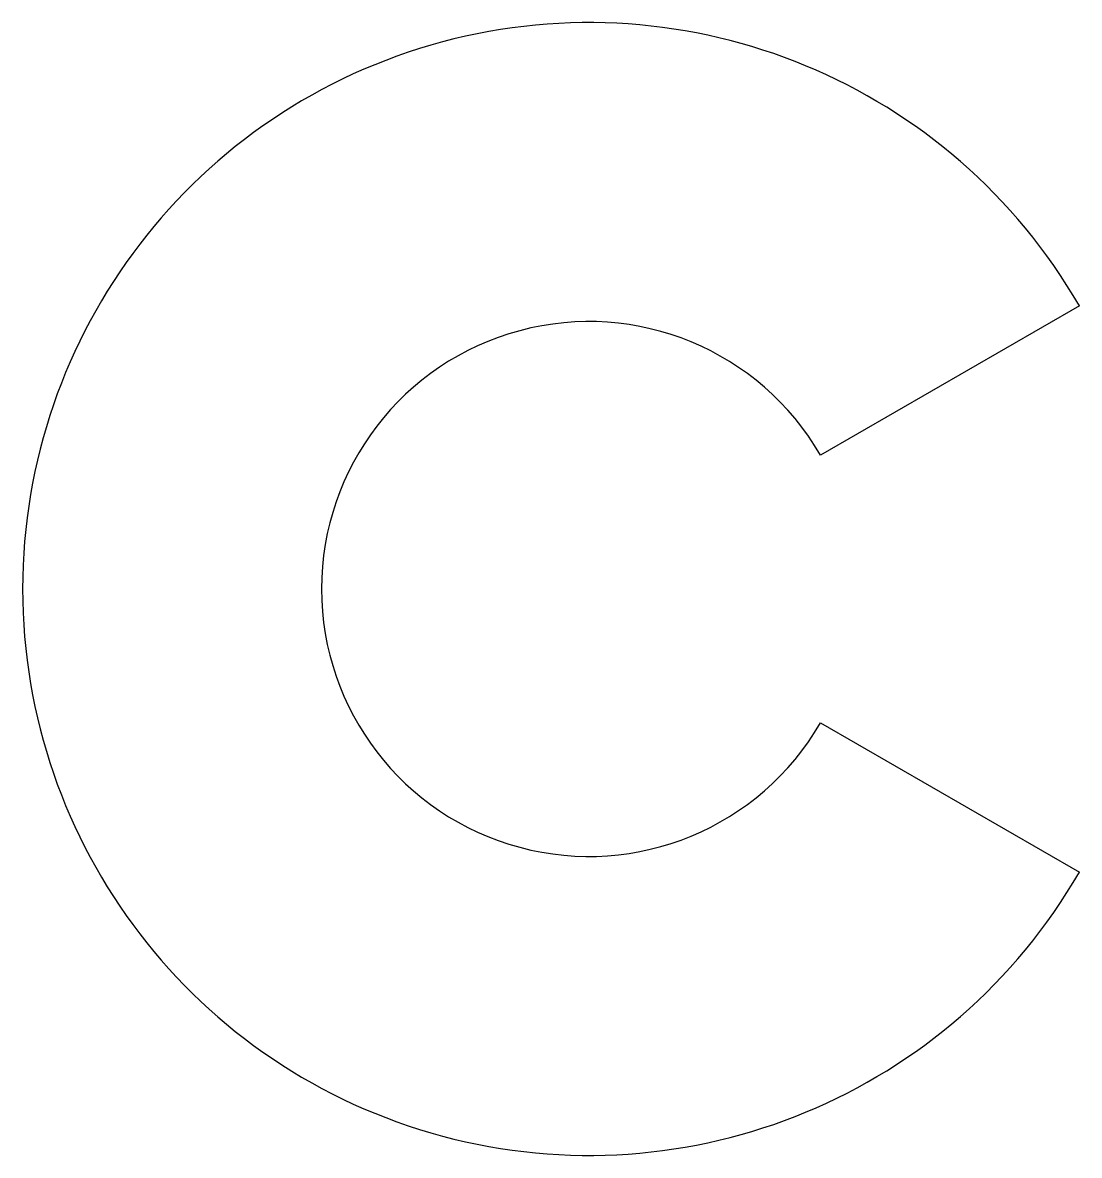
# Model space of a CAD drawing. Header units: millimetres. Extents: x -1.54 to 1.82, y -1.8 to 1.8.
import ezdxf

# ---------------------------------------------------------------- set-up
doc = ezdxf.new("R2010")
doc.units = ezdxf.units.MM
doc.layers.add('OUTER', color=7, linetype='CONTINUOUS')

msp = doc.modelspace()

# ---------------------------------------------------------------- linework, layer by layer
at = {"layer": 'OUTER'}
for p, q in [((1.8227, 0.9), (1, 0.425)), ((1, -0.425), (1.8227, -0.9))]:
    msp.add_line(p, q, dxfattribs=at)
for radius in [1.8, 0.85]:
    msp.add_arc((0.2639, 0), radius, 30, 330, dxfattribs=at)

doc.saveas('drawing.dxf')
